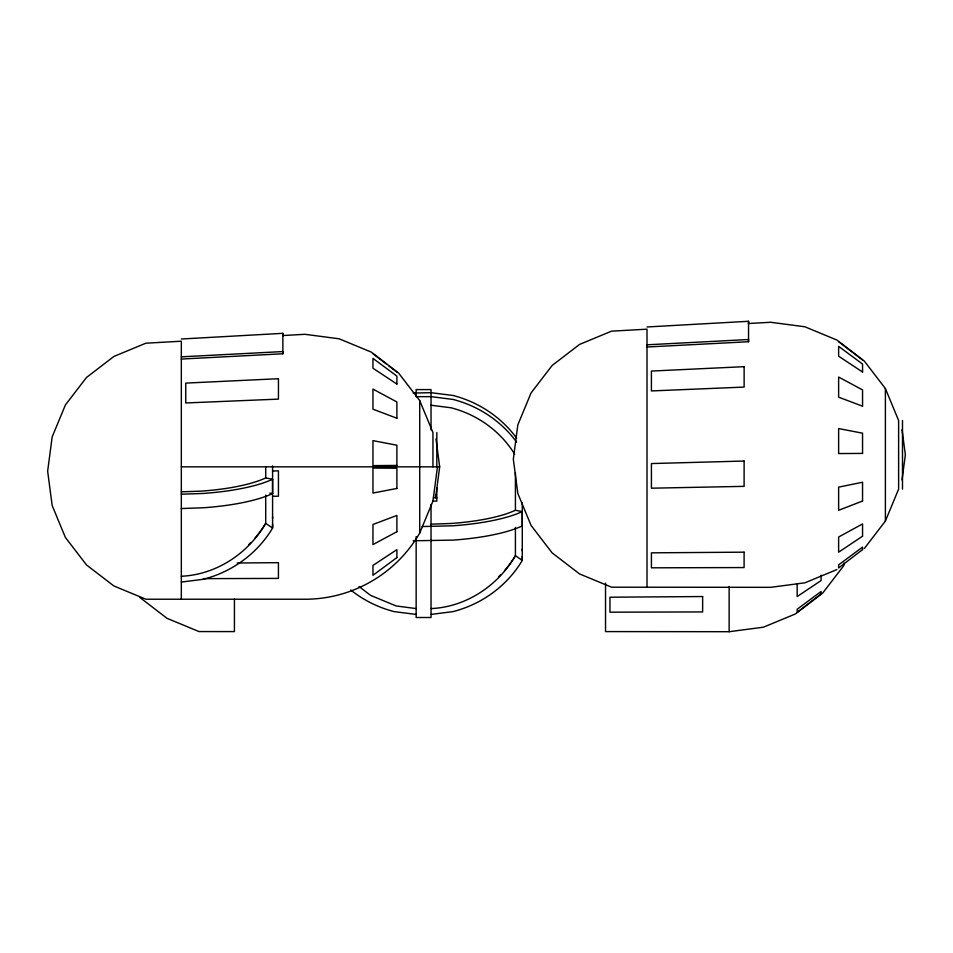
<?xml version="1.0" encoding="UTF-8"?>
<svg xmlns="http://www.w3.org/2000/svg" width="953" height="953" viewBox="0 0 953 953"><rect width="100%" height="100%" fill="white"/><g stroke="black" fill="none" stroke-linecap="round" stroke-linejoin="round"><path stroke-width="1.43" d="M272.582 524.138L272.582 528.105A113.967 109.821 0 0 1 203.382 579.281L181.32 582.08M272.582 518.611L272.582 516.597M181.32 508.545L203.382 507.77A113.967 30.436 0 0 0 272.582 493.594L272.582 479.264L265.708 477.941A106.033 28.316 0 0 1 201.333 491.129L181.32 491.831M181.32 359.055L282.874 353.777L282.874 333.336L181.32 339.006M522.28 556.469L522.28 560.447A113.967 109.821 0 0 1 453.08 611.612L431.03 614.411M522.28 550.953L522.28 548.928M431.03 524.174L451.031 523.471A106.033 28.316 0 0 0 515.418 510.272L522.28 511.594L522.28 525.925A113.967 30.436 0 0 1 453.08 540.113L413.209 540.78M647.004 347.011L748.546 341.734L748.546 321.292L647.004 326.974M181.32 599.258L181.32 341.21L145.88 343.199L113.919 356.434L86.473 377.495L65.412 404.942L52.165 436.903L47.65 471.211L52.165 505.507L65.412 537.48L86.473 564.926L113.919 585.988L145.88 599.223L304.924 599.234A132.562 132.562 0 0 0 419.713 533.037L432.948 501.099L437.463 466.839M435.986 438.833L439.678 466.839L435.592 497.764L435.592 494.571M902.05 479.871L905.35 454.807L902.05 429.743M864.323 548.523L885.385 521.065L898.619 489.103L898.619 420.499L885.385 388.538L864.323 361.092L836.877 340.03L804.904 326.784L770.608 322.269L748.546 323.508M836.877 569.584L804.904 582.819L770.608 587.334L611.564 587.191L579.591 573.956L552.144 552.895L531.083 525.437L517.836 493.475L513.322 459.179L517.836 424.871L531.083 392.91L552.144 365.464L579.591 344.402L611.564 331.156L647.004 329.178L647.004 587.227M181.32 576.255C216.319 574.742 248.328 553.383 265.708 523.34L265.708 495.095M431.03 608.586C466.029 607.073 498.026 585.714 515.418 555.682L515.418 527.438M605.536 583.117L605.536 631.589L729.14 631.708L763.436 627.193L795.41 613.946L822.856 592.885L843.917 565.439L843.917 563.032M413.209 393.053L431.03 392.684L453.08 395.483A113.967 109.821 0 0 1 516.669 438.189M282.874 335.539L304.924 334.3L339.232 338.827L371.194 352.062L398.652 373.123L419.713 400.57L432.948 432.531L432.948 466.839M181.32 356.839L282.874 351.562L282.874 353.777M647.004 344.807L748.546 339.53L748.546 341.734M181.32 494.214L203.382 493.44A113.967 30.436 0 0 0 272.582 479.264M272.558 470.996L278.443 470.83L278.443 496.203L272.558 496.322M237.237 562.985L278.431 562.675L278.431 578.411L203.394 578.638M181.32 466.839L439.678 466.839M433.389 497.8L436.819 497.764M432.948 501.099L436.819 501.099L436.819 488.031M422.108 526.556L453.08 525.77A113.967 30.436 0 0 0 522.28 511.594M431.03 405.239L451.031 407.777A106.033 102.174 0 0 1 514.68 454.188M416.151 614.411L394.089 611.612A113.967 109.821 0 0 1 350.704 589.955M416.151 608.586L396.15 605.953L370.574 595.363L359.019 586.5M269.83 493.07L272.582 493.594M838.628 341.65L862.56 360.008M372.957 353.682L386.632 364.177M388.907 365.928L396.889 372.051M139.579 597.257L167.025 618.318L198.986 631.565L234.426 631.589L234.426 598.925M902.491 420.499L902.491 489.103M885.385 388.538L885.385 521.065M821.093 575.124L821.093 580.568L797.161 596.554L797.161 584.153M748.546 321.292L748.546 324.091M729.14 586.512L729.14 631.708M522.28 502.672L522.28 560.447L515.418 555.682A106.033 102.174 0 0 1 504.482 570.644M515.418 472.724L515.418 510.272M436.819 432.531L436.819 466.839M431.03 429.898L431.03 389.586L416.151 389.586L416.151 396.651L431.03 396.651L453.08 399.45A113.967 109.821 0 0 1 516.669 442.168M431.03 504.447L431.03 617.508L416.151 617.508L416.151 536.587M419.713 400.57L419.713 533.108M282.874 333.336L282.874 336.135M272.582 465.874L272.582 528.105L265.708 523.34A106.033 102.174 0 0 1 254.785 538.314M265.708 466.839L265.708 477.941M250.877 542.507A106.033 102.174 0 0 1 248.864 544.508M500.587 574.838A106.033 102.174 0 0 1 498.562 576.839M278.455 378.71L278.443 399.116L185.74 402.964L185.74 383.106L278.455 378.71M702.635 596.542L702.635 611.933L609.956 612.183L609.956 597.209L702.635 596.542M744.102 552.168L744.102 567.559L651.423 567.821L651.423 552.835L744.102 552.168M744.114 461.038L744.102 486.352L651.423 488.198L651.423 463.563L744.114 461.038M744.126 366.679L744.126 387.085L651.411 390.933L651.411 371.062L744.126 366.679M862.56 549.595L838.628 567.964L838.628 564.891L862.56 547.105L862.56 549.595M821.093 593.969L797.161 612.326L797.161 609.253L821.093 591.479L821.093 593.969M396.889 557.588L372.957 575.29L372.957 565.451L396.889 549.631L396.889 557.588M862.56 536.205L838.628 552.18L838.628 537.027L862.56 523.936L862.56 536.205M396.889 531.714L372.957 544.592L372.957 524.484L396.889 515.442L396.889 531.714M862.56 501.004L838.628 510.32L838.628 487.138L862.56 482.23L862.56 501.004M396.889 488.46L372.957 493.058L372.957 468.066L396.889 468.221L396.889 488.46M862.56 453.414L838.628 453.568L838.628 428.576L862.56 433.186L862.56 453.414M396.889 465.445L372.957 465.612L372.957 440.62L396.889 445.218L396.889 465.445M862.56 406.204L838.628 397.163L838.628 377.054L862.56 389.932L862.56 406.204M396.889 418.236L372.957 409.194L372.957 389.086L396.889 401.963L396.889 418.236M862.56 372.015L838.628 356.196L838.628 346.356L862.56 364.058L862.56 372.015M396.889 384.047L372.957 368.227L372.957 358.388L396.889 376.09L396.889 384.047"/></g></svg>
